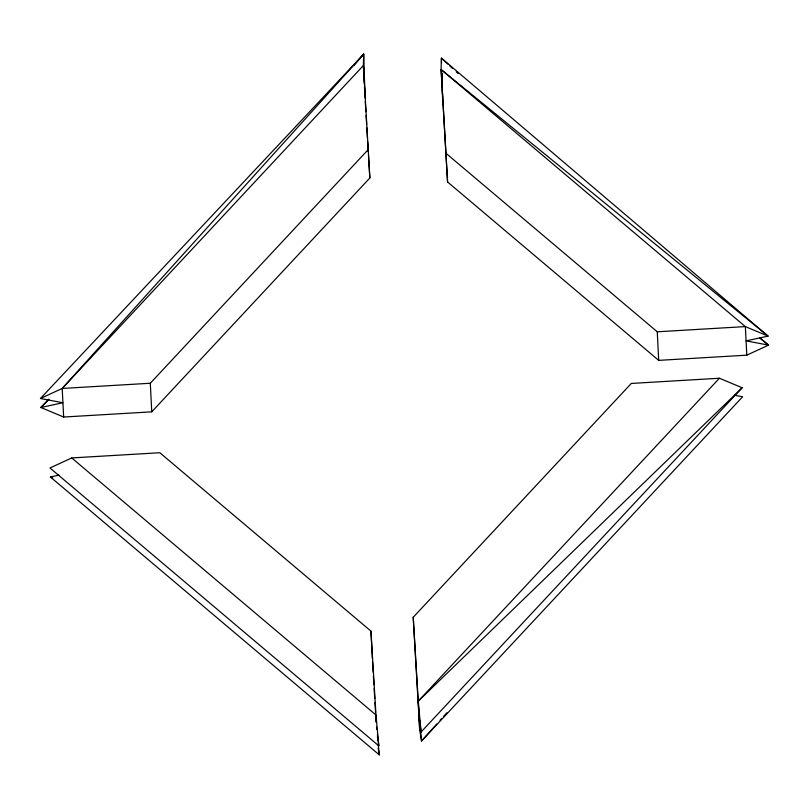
<?xml version="1.0" encoding="UTF-8"?>
<svg xmlns="http://www.w3.org/2000/svg" width="809" height="809" viewBox="0 0 809 809"><rect width="100%" height="100%" fill="white"/><g stroke="black" fill="none" stroke-linecap="round" stroke-linejoin="round"><path stroke-width="1.21" d="M441.856 73.083L441.825 83.802L441.643 72.79M40.45 398.503L62.202 388.451L363.383 65.529L369.844 177.99L151.748 411.832L63.648 417.029L40.905 407.514L62.92 402.74L40.45 398.503L363.696 54.132L363.383 65.529L364.283 83.388M441.097 69.513L441.421 58.106L768.095 336.099L746.08 340.882L768.55 345.119L746.798 355.171L658.698 360.369L447.569 181.974L441.097 69.513L768.095 336.099L745.352 326.593L441.097 69.513L447.569 181.974M353.816 65.59L363.696 54.132L365.051 97.869M436.729 724.065L421.55 741.004L419.689 729.738L413.217 617.267L631.313 383.436L719.423 378.238L742.156 387.744L421.095 731.993L418.961 715.439L421.55 741.004L742.622 396.764L734.339 395.207M440.096 720.293L441.785 718.412M443.474 716.531L446.841 712.769M63.648 417.029L62.202 388.451L363.696 54.132M62.202 388.451L150.302 383.254L368.398 149.412M419.689 729.738L418.243 701.15L719.423 378.238M44.535 404.004L40.905 407.514L48.682 399.231M40.905 407.514L48.874 399.434M421.095 731.993L418.243 701.15L742.156 387.744M71.718 457.934L49.976 467.986L378.824 745.858L375.983 715.014L370.957 631.131L159.828 452.737L71.718 457.934L375.983 715.014L376.337 722.164M378.177 743.916L379.279 754.868L50.431 477.007L58.986 475.146M446.113 153.397L657.252 331.791L745.352 326.593L746.798 355.171M50.431 477.007L52.706 477.957M759.661 338.01L768.55 345.119L759.904 337.757M447.903 64.123L441.421 58.106L441.492 63.001M449.753 65.842L452.534 68.421M456.236 71.859L458.086 73.579M378.167 748.113L379.279 754.868M377.459 735.219L378.824 745.858M377.439 736.615L377.813 740.265M413.217 617.267L418.243 701.15M365.274 101.621L365.88 111.642M366.103 115.394L366.629 124.161M366.851 127.913L367.448 137.924M367.67 141.686L368.277 151.698M368.499 155.459L369.844 177.99M372.555 662.217L373.151 672.239M373.384 675.99L373.9 684.758M374.132 688.51L374.729 698.531M374.951 702.283L375.548 712.304M375.781 716.056L376.155 722.316M657.252 331.791L658.698 360.369M364.465 86.968L364.829 94.107M376.579 726.927L376.701 729.313M370.957 631.131L372.342 658.475M150.302 383.254L151.748 411.832M442.007 73.316L442.118 78.271M442.361 89.425L442.543 98.091"/></g></svg>
